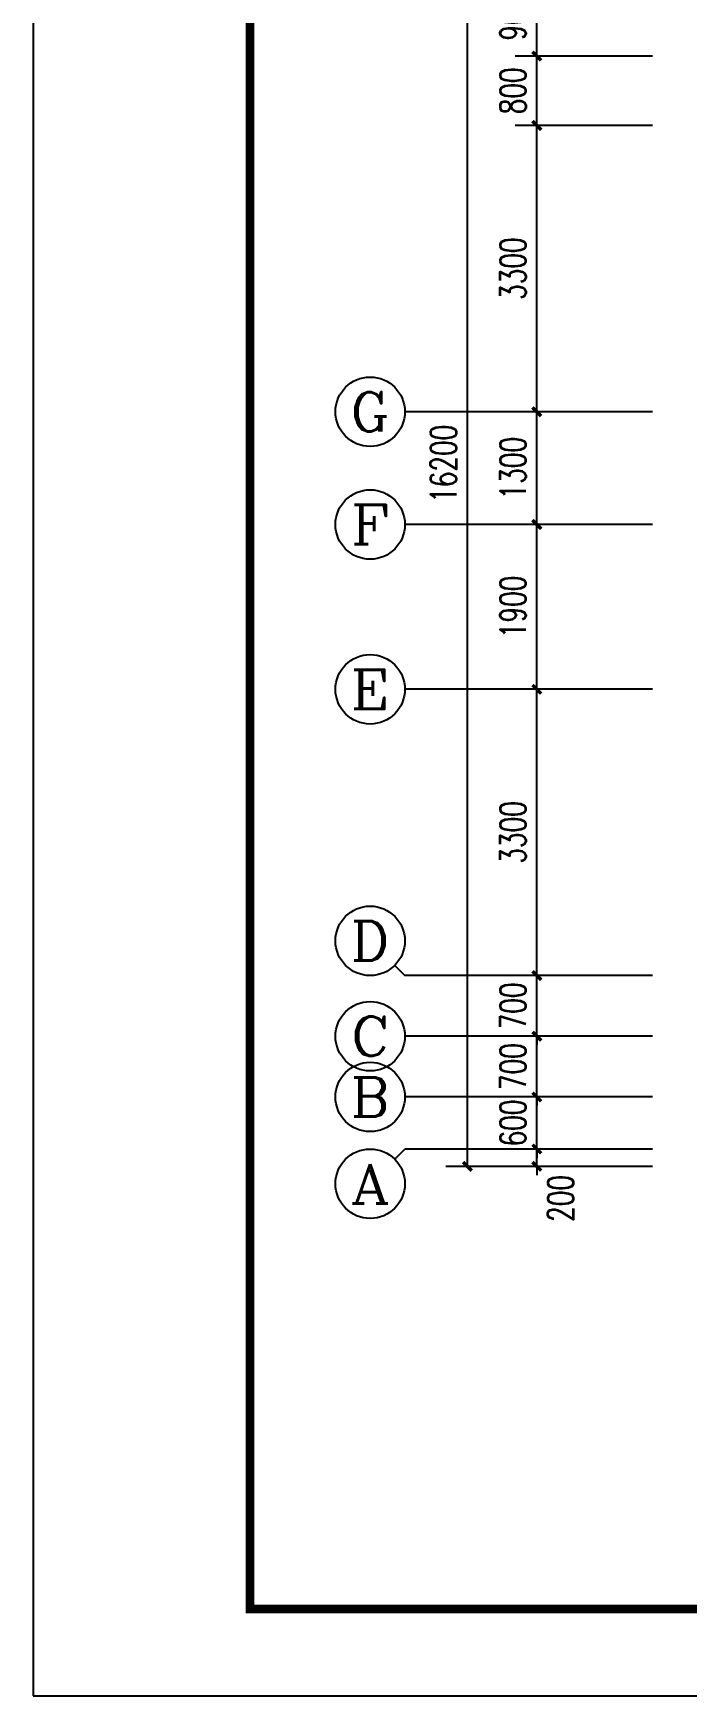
# Model space of a CAD drawing. Extents: x -993182 to -819982, y 169304 to 600104.
# Drawn here: x -904082 to -896551, y 362504 to 381671 of the extents above; entities that cross this region are included whole.
import ezdxf
from ezdxf.enums import TextEntityAlignment as Align

# ---------------------------------------------------------------- set-up
doc = ezdxf.new("R2010")
doc.units = 0
doc.header["$LTSCALE"] = 1000
doc.header["$MEASUREMENT"] = 0
for name, color, linetype in [('AXIS', 3, 'Continuous'), ('AXIS_TEXT', 7, 'Continuous'), ('PUB_TITLE', 146, 'Continuous'), ('面层', 215, 'Continuous')]:
    doc.layers.add(name, color=color, linetype=linetype)
doc.styles.add('_TCH_AXIS', font='COMPLEX', dxfattribs={"bigfont": 'GBCBIG'})
doc.styles.add('_TCH_DIM_T3', font='SIMPLEX', dxfattribs={"width": 0.705882, "bigfont": 'GBCBIG'})
doc.styles.add('COMPLEX', font='COMPLEX')
doc.dimstyles.new('_TCH_ARCH&&100', dxfattribs={"dimtxt": 297.5, "dimasz": 100, "dimexe": 250, "dimexo": 300, "dimgap": 126.25, "dimtad": 1, "dimdec": 0, "dimzin": 0, "dimdsep": 46, "dimtxsty": '_TCH_DIM_T3', "dimblk": 'ARCHTICK', "dimcen": 0.09, "dimclrt": 7, "dimazin": 2, "dimtfac": 1, "dimtdec": 0, "dimtix": 1, "dimtmove": 2, "dimatfit": 3, "dimfxl": 0, "dimtolj": 1, "dimtzin": 0, "dimarcsym": 0})

# ---------------------------------------------------------------- blocks, each defined once
blk = doc.blocks.new('_AXISO')
blk.add_circle((0, 0), 0.5)
at = {"layer": 'AXIS_TEXT', "style": 'COMPLEX', "width": 1.041667}
blk.add_attdef('A', text='', height=0.56, dxfattribs=at).set_placement((-0.25, -0.28), (0.25, -0.28), align=Align.FIT)
blk = doc.blocks.new('_ArchTick')
at = {"color": 0, "linetype": 'ByBlock', "const_width": 0.4}
blk.add_lwpolyline([(-0.5, -0.5), (0.5, 0.5)], dxfattribs=at)
blk = doc.blocks.new('*D284')
at = {"layer": 'AXIS', "color": 0, "lineweight": -2}
for p, q in [((-258107, -359512), (-260489, -359512)), ((-260239, -375712), (-260239, -359512)), ((-258107, -375712), (-260489, -375712))]:
    blk.add_line(p, q, dxfattribs=at)
at = {"layer": 'Defpoints', "color": 0}
for p in [(-260239, -359512), (-257807, -359512), (-257807, -375712)]:
    blk.add_point(p, dxfattribs=at)
at = {"layer": 'AXIS', "color": 0, "lineweight": -2, "xscale": 100, "yscale": 100, "zscale": 100}
for p, rotation in [((-260239, -359512), 90), ((-260239, -375712), 270)]:
    blk.add_blockref('_ArchTick', p, dxfattribs=dict(at, rotation=rotation))
at = {"layer": 'AXIS', "color": 7, "insert": (-260514, -367612), "char_height": 297.5, "attachment_point": 5, "rotation": 90, "style": '_TCH_DIM_T3'}
blk.add_mtext('\\A1;16200', dxfattribs=at)
blk = doc.blocks.new('*D285')
at = {"layer": 'AXIS', "color": 0, "lineweight": -2}
for p, q in [((-259439, -375512), (-259439, -375412)), ((-258107, -375512), (-259689, -375512)), ((-259439, -375712), (-259439, -375512)), ((-258107, -375712), (-259689, -375712)), ((-259439, -375712), (-259439, -375812))]:
    blk.add_line(p, q, dxfattribs=at)
at = {"layer": 'Defpoints', "color": 0}
for p in [(-259439, -375512), (-257807, -375512), (-257807, -375712)]:
    blk.add_point(p, dxfattribs=at)
at = {"layer": 'AXIS', "color": 0, "lineweight": -2, "xscale": 100, "yscale": 100, "zscale": 100}
for p, rotation in [((-259439, -375512), 270), ((-259439, -375712), 90)]:
    blk.add_blockref('_ArchTick', p, dxfattribs=dict(at, rotation=rotation))
at = {"layer": 'AXIS', "color": 7, "insert": (-259164, -376082), "char_height": 297.5, "attachment_point": 5, "rotation": 90, "style": '_TCH_DIM_T3'}
blk.add_mtext('\\A1;200', dxfattribs=at)
blk = doc.blocks.new('*D286')
at = {"layer": 'AXIS', "color": 0, "lineweight": -2}
for p, q in [((-258107, -374912), (-259689, -374912)), ((-259439, -374912), (-259439, -374812)), ((-259439, -375512), (-259439, -374912)), ((-258107, -375512), (-259689, -375512)), ((-259439, -375512), (-259439, -375612))]:
    blk.add_line(p, q, dxfattribs=at)
at = {"layer": 'Defpoints', "color": 0}
for p in [(-259439, -374912), (-257807, -374912), (-257807, -375512)]:
    blk.add_point(p, dxfattribs=at)
at = {"layer": 'AXIS', "color": 0, "lineweight": -2, "xscale": 100, "yscale": 100, "zscale": 100}
for p, rotation in [((-259439, -374912), 270), ((-259439, -375512), 90)]:
    blk.add_blockref('_ArchTick', p, dxfattribs=dict(at, rotation=rotation))
at = {"layer": 'AXIS', "color": 7, "insert": (-259714, -375212), "char_height": 297.5, "attachment_point": 5, "rotation": 90, "style": '_TCH_DIM_T3'}
blk.add_mtext('\\A1;600', dxfattribs=at)
blk = doc.blocks.new('*D287')
at = {"layer": 'AXIS', "color": 0, "lineweight": -2}
for p, q in [((-259439, -374212), (-259439, -374112)), ((-258107, -374212), (-259689, -374212)), ((-259439, -374912), (-259439, -374212)), ((-258107, -374912), (-259689, -374912)), ((-259439, -374912), (-259439, -375012))]:
    blk.add_line(p, q, dxfattribs=at)
at = {"layer": 'Defpoints', "color": 0}
for p in [(-259439, -374212), (-257807, -374212), (-257807, -374912)]:
    blk.add_point(p, dxfattribs=at)
at = {"layer": 'AXIS', "color": 0, "lineweight": -2, "xscale": 100, "yscale": 100, "zscale": 100}
for p, rotation in [((-259439, -374212), 270), ((-259439, -374912), 90)]:
    blk.add_blockref('_ArchTick', p, dxfattribs=dict(at, rotation=rotation))
at = {"layer": 'AXIS', "color": 7, "insert": (-259714, -374562), "char_height": 297.5, "attachment_point": 5, "rotation": 90, "style": '_TCH_DIM_T3'}
blk.add_mtext('\\A1;700', dxfattribs=at)
blk = doc.blocks.new('*D288')
at = {"layer": 'AXIS', "color": 0, "lineweight": -2}
for p, q in [((-258107, -373512), (-259689, -373512)), ((-259439, -373512), (-259439, -373412)), ((-259439, -374212), (-259439, -373512)), ((-258107, -374212), (-259689, -374212)), ((-259439, -374212), (-259439, -374312))]:
    blk.add_line(p, q, dxfattribs=at)
at = {"layer": 'Defpoints', "color": 0}
for p in [(-259439, -373512), (-257807, -373512), (-257807, -374212)]:
    blk.add_point(p, dxfattribs=at)
at = {"layer": 'AXIS', "color": 0, "lineweight": -2, "xscale": 100, "yscale": 100, "zscale": 100}
for p, rotation in [((-259439, -373512), 270), ((-259439, -374212), 90)]:
    blk.add_blockref('_ArchTick', p, dxfattribs=dict(at, rotation=rotation))
at = {"layer": 'AXIS', "color": 7, "insert": (-259714, -373862), "char_height": 297.5, "attachment_point": 5, "rotation": 90, "style": '_TCH_DIM_T3'}
blk.add_mtext('\\A1;700', dxfattribs=at)
blk = doc.blocks.new('*D289')
at = {"layer": 'AXIS', "color": 0, "lineweight": -2}
for p, q in [((-258107, -370212), (-259689, -370212)), ((-259439, -373512), (-259439, -370212)), ((-258107, -373512), (-259689, -373512))]:
    blk.add_line(p, q, dxfattribs=at)
at = {"layer": 'Defpoints', "color": 0}
for p in [(-259439, -370212), (-257807, -370212), (-257807, -373512)]:
    blk.add_point(p, dxfattribs=at)
at = {"layer": 'AXIS', "color": 0, "lineweight": -2, "xscale": 100, "yscale": 100, "zscale": 100}
for p, rotation in [((-259439, -370212), 90), ((-259439, -373512), 270)]:
    blk.add_blockref('_ArchTick', p, dxfattribs=dict(at, rotation=rotation))
at = {"layer": 'AXIS', "color": 7, "insert": (-259714, -371862), "char_height": 297.5, "attachment_point": 5, "rotation": 90, "style": '_TCH_DIM_T3'}
blk.add_mtext('\\A1;3300', dxfattribs=at)
blk = doc.blocks.new('*D290')
at = {"layer": 'AXIS', "color": 0, "lineweight": -2}
for p, q in [((-258107, -368312), (-259689, -368312)), ((-259439, -370212), (-259439, -368312)), ((-258107, -370212), (-259689, -370212))]:
    blk.add_line(p, q, dxfattribs=at)
at = {"layer": 'Defpoints', "color": 0}
for p in [(-259439, -368312), (-257807, -368312), (-257807, -370212)]:
    blk.add_point(p, dxfattribs=at)
at = {"layer": 'AXIS', "color": 0, "lineweight": -2, "xscale": 100, "yscale": 100, "zscale": 100}
for p, rotation in [((-259439, -368312), 90), ((-259439, -370212), 270)]:
    blk.add_blockref('_ArchTick', p, dxfattribs=dict(at, rotation=rotation))
at = {"layer": 'AXIS', "color": 7, "insert": (-259714, -369262), "char_height": 297.5, "attachment_point": 5, "rotation": 90, "style": '_TCH_DIM_T3'}
blk.add_mtext('\\A1;1900', dxfattribs=at)
blk = doc.blocks.new('*D291')
at = {"layer": 'AXIS', "color": 0, "lineweight": -2}
for p, q in [((-258107, -367012), (-259689, -367012)), ((-259439, -368312), (-259439, -367012)), ((-258107, -368312), (-259689, -368312))]:
    blk.add_line(p, q, dxfattribs=at)
at = {"layer": 'Defpoints', "color": 0}
for p in [(-259439, -367012), (-257807, -367012), (-257807, -368312)]:
    blk.add_point(p, dxfattribs=at)
at = {"layer": 'AXIS', "color": 0, "lineweight": -2, "xscale": 100, "yscale": 100, "zscale": 100}
for p, rotation in [((-259439, -367012), 90), ((-259439, -368312), 270)]:
    blk.add_blockref('_ArchTick', p, dxfattribs=dict(at, rotation=rotation))
at = {"layer": 'AXIS', "color": 7, "insert": (-259714, -367662), "char_height": 297.5, "attachment_point": 5, "rotation": 90, "style": '_TCH_DIM_T3'}
blk.add_mtext('\\A1;1300', dxfattribs=at)
blk = doc.blocks.new('*D292')
at = {"layer": 'AXIS', "color": 0, "lineweight": -2}
for p, q in [((-258107, -363712), (-259689, -363712)), ((-259439, -367012), (-259439, -363712)), ((-258107, -367012), (-259689, -367012))]:
    blk.add_line(p, q, dxfattribs=at)
at = {"layer": 'Defpoints', "color": 0}
for p in [(-259439, -363712), (-257807, -363712), (-257807, -367012)]:
    blk.add_point(p, dxfattribs=at)
at = {"layer": 'AXIS', "color": 0, "lineweight": -2, "xscale": 100, "yscale": 100, "zscale": 100}
for p, rotation in [((-259439, -363712), 90), ((-259439, -367012), 270)]:
    blk.add_blockref('_ArchTick', p, dxfattribs=dict(at, rotation=rotation))
at = {"layer": 'AXIS', "color": 7, "insert": (-259714, -365362), "char_height": 297.5, "attachment_point": 5, "rotation": 90, "style": '_TCH_DIM_T3'}
blk.add_mtext('\\A1;3300', dxfattribs=at)
blk = doc.blocks.new('*D293')
at = {"layer": 'AXIS', "color": 0, "lineweight": -2}
for p, q in [((-258107, -362912), (-259689, -362912)), ((-259439, -363712), (-259439, -362912)), ((-258107, -363712), (-259689, -363712))]:
    blk.add_line(p, q, dxfattribs=at)
at = {"layer": 'Defpoints', "color": 0}
for p in [(-259439, -362912), (-257807, -362912), (-257807, -363712)]:
    blk.add_point(p, dxfattribs=at)
at = {"layer": 'AXIS', "color": 0, "lineweight": -2, "xscale": 100, "yscale": 100, "zscale": 100}
for p, rotation in [((-259439, -362912), 90), ((-259439, -363712), 270)]:
    blk.add_blockref('_ArchTick', p, dxfattribs=dict(at, rotation=rotation))
at = {"layer": 'AXIS', "color": 7, "insert": (-259714, -363312), "char_height": 297.5, "attachment_point": 5, "rotation": 90, "style": '_TCH_DIM_T3'}
blk.add_mtext('\\A1;800', dxfattribs=at)
blk = doc.blocks.new('*D294')
at = {"layer": 'AXIS', "color": 0, "lineweight": -2}
for p, q in [((-258107, -362012), (-259689, -362012)), ((-259439, -362912), (-259439, -362012)), ((-258107, -362912), (-259689, -362912))]:
    blk.add_line(p, q, dxfattribs=at)
at = {"layer": 'Defpoints', "color": 0}
for p in [(-259439, -362012), (-257807, -362012), (-257807, -362912)]:
    blk.add_point(p, dxfattribs=at)
at = {"layer": 'AXIS', "color": 0, "lineweight": -2, "xscale": 100, "yscale": 100, "zscale": 100}
for p, rotation in [((-259439, -362012), 90), ((-259439, -362912), 270)]:
    blk.add_blockref('_ArchTick', p, dxfattribs=dict(at, rotation=rotation))
at = {"layer": 'AXIS', "color": 7, "insert": (-259714, -362462), "char_height": 297.5, "attachment_point": 5, "rotation": 90, "style": '_TCH_DIM_T3'}
blk.add_mtext('\\A1;900', dxfattribs=at)
blk = doc.blocks.new('5#、7#楼参照')
at = {"layer": 'AXIS'}
for p, q in [((-258453.9, -367012), (-260959.5, -367012)), ((-258453.9, -368312), (-260959.5, -368312)), ((-258453.9, -370212), (-260959.5, -370212)), ((-261076.6, -373394.8), (-260959.5, -373512)), ((-258453.9, -373512), (-260959.5, -373512)), ((-258453.9, -374212), (-260959.5, -374212)), ((-258453.9, -374912), (-260959.5, -374912)), ((-261076.6, -375629.2), (-260959.5, -375512)), ((-258453.9, -375512), (-260959.5, -375512))]:
    blk.add_line(p, q, dxfattribs=at)
at = {"layer": 'PUB_TITLE'}
blk.add_lwpolyline([(-265242.7, -381815.5), (-181142.7, -381815.5), (-181142.7, -322415.5), (-265242.7, -322415.5)], close=True, dxfattribs=at)
at = {"layer": 'PUB_TITLE', "const_width": 100}
blk.add_lwpolyline([(-262742.7, -380815.5), (-182142.7, -380815.5), (-182142.7, -323415.5), (-262742.7, -323415.5)], close=True, dxfattribs=at)
at = {"layer": 'AXIS'}
ref = blk.add_blockref('_AXISO', (-261359.5, -367012), dxfattribs=dict(at, xscale=800, yscale=800, zscale=800))
ref.add_attrib('A', 'G', dxfattribs={"layer": 'AXIS_TEXT', "height": 452.5, "style": '_TCH_AXIS', "width": 1.166667}).set_placement((-261585.8, -367238.3), (-261133.2, -367238.3), align=Align.FIT)
ref = blk.add_blockref('_AXISO', (-261359.5, -368312), dxfattribs=dict(at, xscale=800, yscale=800, zscale=800))
ref.add_attrib('A', 'F', dxfattribs={"layer": 'AXIS_TEXT', "height": 452.5, "style": '_TCH_AXIS', "width": 1.3125}).set_placement((-261585.8, -368538.3), (-261133.2, -368538.3), align=Align.FIT)
ref = blk.add_blockref('_AXISO', (-261359.5, -370212), dxfattribs=dict(at, xscale=800, yscale=800, zscale=800))
ref.add_attrib('A', 'E', dxfattribs={"layer": 'AXIS_TEXT', "height": 452.5, "style": '_TCH_AXIS', "width": 1.3125}).set_placement((-261585.8, -370438.3), (-261133.2, -370438.3), align=Align.FIT)
ref = blk.add_blockref('_AXISO', (-261359.5, -373112), dxfattribs=dict(at, xscale=800, yscale=800, zscale=800))
ref.add_attrib('A', 'D', dxfattribs={"layer": 'AXIS_TEXT', "height": 452.5, "style": '_TCH_AXIS', "width": 1.235294}).set_placement((-261585.8, -373338.3), (-261133.2, -373338.3), align=Align.FIT)
ref = blk.add_blockref('_AXISO', (-261359.5, -374212), dxfattribs=dict(at, xscale=800, yscale=800, zscale=800))
ref.add_attrib('A', 'C', dxfattribs={"layer": 'AXIS_TEXT', "height": 452.5, "style": '_TCH_AXIS', "width": 1.4}).set_placement((-261585.8, -374438.3), (-261133.2, -374438.3), align=Align.FIT)
ref = blk.add_blockref('_AXISO', (-261359.5, -374912), dxfattribs=dict(at, xscale=800, yscale=800, zscale=800))
ref.add_attrib('A', 'B', dxfattribs={"layer": 'AXIS_TEXT', "height": 452.5, "style": '_TCH_AXIS', "width": 1.235294}).set_placement((-261585.8, -375138.3), (-261133.2, -375138.3), align=Align.FIT)
ref = blk.add_blockref('_AXISO', (-261359.5, -375912), dxfattribs=dict(at, xscale=800, yscale=800, zscale=800))
ref.add_attrib('A', 'A', dxfattribs={"layer": 'AXIS_TEXT', "height": 452.5, "style": '_TCH_AXIS', "width": 1.166667}).set_placement((-261585.8, -376138.3), (-261133.2, -376138.3), align=Align.FIT)
for p1, p2, distance, picture, middle in [((-257806.5, -375712), (-257806.5, -359512), 2432.9, '*D284', (-260514.5, -367612)), ((-257806.5, -362912), (-257806.5, -362012), 1632.9, '*D294', (-259714.5, -362462)), ((-257806.5, -363712), (-257806.5, -362912), 1632.9, '*D293', (-259714.5, -363312)), ((-257806.5, -367012), (-257806.5, -363712), 1632.9, '*D292', (-259714.5, -365362)), ((-257806.5, -368312), (-257806.5, -367012), 1632.9, '*D291', (-259714.5, -367662)), ((-257806.5, -370212), (-257806.5, -368312), 1632.9, '*D290', (-259714.5, -369262)), ((-257806.5, -373512), (-257806.5, -370212), 1632.9, '*D289', (-259714.5, -371862)), ((-257806.5, -374212), (-257806.5, -373512), 1632.9, '*D288', (-259714.5, -373862)), ((-257806.5, -374912), (-257806.5, -374212), 1632.9, '*D287', (-259714.5, -374562)), ((-257806.5, -375512), (-257806.5, -374912), 1632.9, '*D286', (-259714.5, -375212))]:
    dim = blk.add_aligned_dim(p1=p1, p2=p2, distance=distance, dimstyle='_TCH_ARCH&&100', dxfattribs=at)
    dim.commit()
    dim.dimension.update_dxf_attribs({"geometry": picture, "text_midpoint": middle})
dim = blk.add_linear_dim(base=(-259439.5, -375512), p1=(-257806.5, -375712), p2=(-257806.5, -375512), angle=90, dimstyle='_TCH_ARCH&&100', dxfattribs=at)
dim.commit()
dim.dimension.update_dxf_attribs({"geometry": '*D285', "text_midpoint": (-259164.5, -376082), "dimtype": 129})

msp = doc.modelspace()

# ---------------------------------------------------------------- block references
at = {"layer": '面层'}
msp.add_blockref('5#、7#楼参照', (-638840, 744319), dxfattribs=at)

doc.saveas('drawing.dxf')
